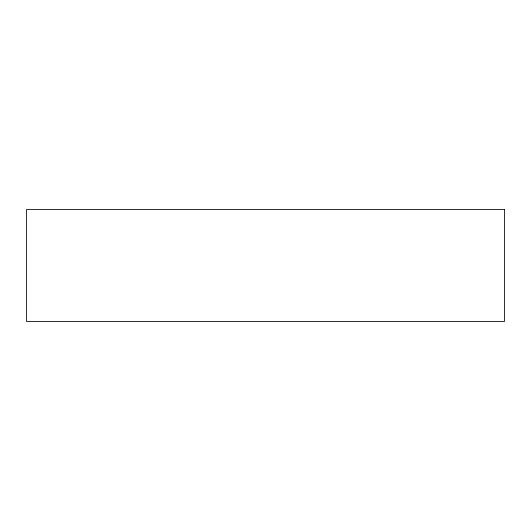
<?xml version="1.0" encoding="UTF-8"?>
<svg xmlns="http://www.w3.org/2000/svg" width="531" height="531" viewBox="0 0 531 531"><rect width="100%" height="100%" fill="white"/><g stroke="black" fill="none" stroke-linecap="round" stroke-linejoin="round"><path stroke-width="0.8" d="M504.45 209.499L26.55 209.499L26.55 321.501L504.45 321.501L504.45 209.499"/></g></svg>
